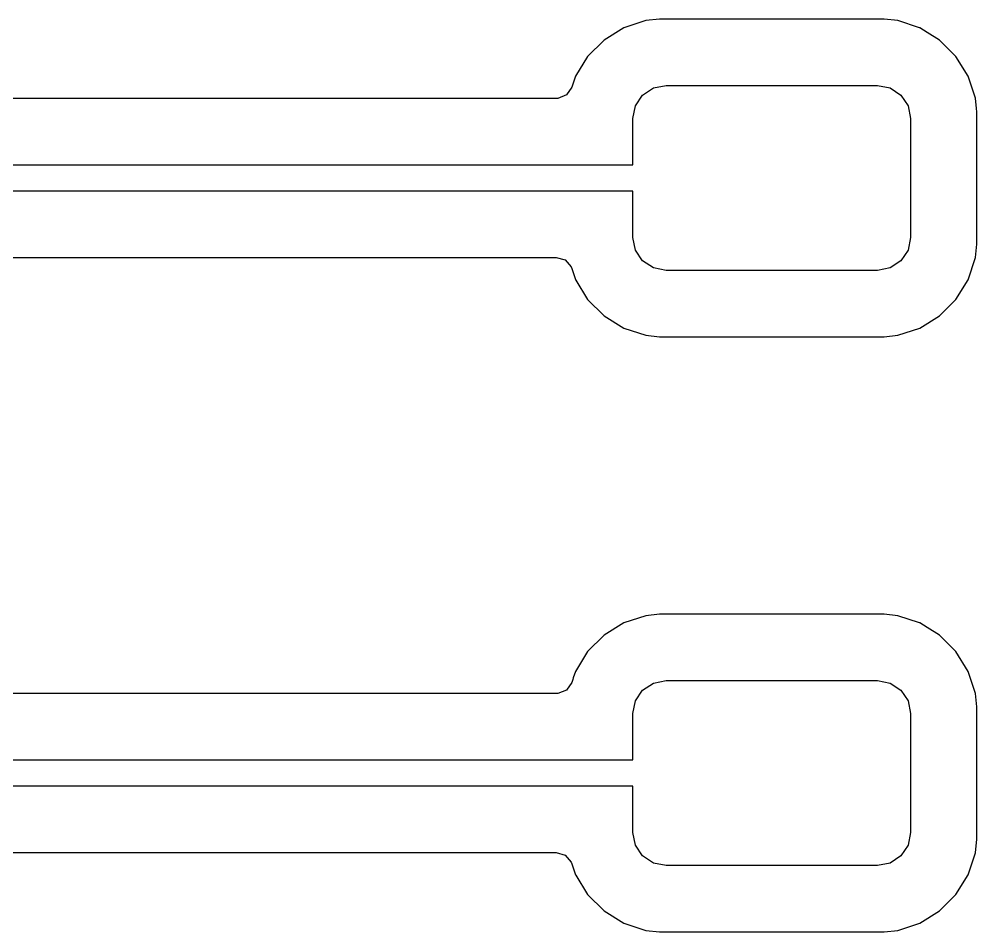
# Model space of a CAD drawing. Header units: inches. Extents: x 6.57 to 9.79, y -8.72 to -3.17.
# Drawn here: x 7.6335 to 7.9186, y -6.8863 to -6.6146 of the extents above; entities that cross this region are included whole.
import ezdxf

# ---------------------------------------------------------------- set-up
doc = ezdxf.new("R2010")
doc.units = ezdxf.units.IN
doc.header["$MEASUREMENT"] = 0
doc.layers.add('F.Cu', color=13, linetype='CONTINUOUS', true_color=0xc83434)

msp = doc.modelspace()

# ---------------------------------------------------------------- linework, layer by layer
at = {"layer": 'F.Cu', "linetype": 'CONTINUOUS'}
for p, q in [((7.8241, -6.61457), (7.82005, -6.61498)), ((7.89103, -6.61457), (7.8241, -6.61457)), ((7.8241, -6.61457), (7.8241, -6.61457)), ((7.89508, -6.61498), (7.89103, -6.61457)), ((7.8135, -6.61715), (7.80762, -6.62078)), ((7.82005, -6.61498), (7.8135, -6.61715)), ((7.8135, -6.61715), (7.8135, -6.61715)), ((7.82005, -6.61498), (7.82005, -6.61498)), ((7.90158, -6.61713), (7.89508, -6.61498)), ((7.89508, -6.61498), (7.89508, -6.61498)), ((7.90163, -6.61715), (7.90158, -6.61713)), ((7.90386, -6.61853), (7.90163, -6.61715)), ((7.90163, -6.61715), (7.90163, -6.61715)), ((7.90751, -6.62078), (7.90386, -6.61853)), ((7.80762, -6.62078), (7.80273, -6.62566)), ((7.9124, -6.62566), (7.90751, -6.62078)), ((7.80273, -6.62566), (7.79911, -6.63154)), ((7.91602, -6.63154), (7.9124, -6.62566)), ((7.79911, -6.63154), (7.79801, -6.63484)), ((7.79911, -6.63154), (7.79911, -6.63154)), ((7.9177, -6.63661), (7.91602, -6.63154)), ((7.8223, -6.63502), (7.82607, -6.63427)), ((7.82607, -6.63427), (7.88906, -6.63427)), ((7.88906, -6.63427), (7.89283, -6.63502)), ((7.79645, -6.6371), (7.79391, -6.63816)), ((7.79801, -6.63484), (7.79645, -6.6371)), ((7.81698, -6.64035), (7.81911, -6.63715)), ((7.81911, -6.63715), (7.8223, -6.63502)), ((7.89283, -6.63502), (7.89602, -6.63715)), ((7.89602, -6.63715), (7.89816, -6.64035)), ((7.9182, -6.6381), (7.9177, -6.63661)), ((7.79338, -6.63819), (7.56816, -6.63819)), ((7.79391, -6.63816), (7.79338, -6.63819)), ((7.91851, -6.64114), (7.9182, -6.6381)), ((7.9182, -6.6381), (7.9182, -6.6381)), ((7.81623, -6.64411), (7.81698, -6.64035)), ((7.89816, -6.64035), (7.8989, -6.64411)), ((7.91861, -6.64214), (7.91851, -6.64114)), ((7.91861, -6.68152), (7.91861, -6.64214)), ((7.81623, -6.65789), (7.81623, -6.64411)), ((7.8989, -6.64411), (7.8989, -6.67955)), ((7.54064, -6.65789), (7.81623, -6.65789)), ((7.81623, -6.66577), (7.54064, -6.66577)), ((7.81623, -6.67955), (7.81623, -6.66577)), ((7.81698, -6.68331), (7.81623, -6.67955)), ((7.8989, -6.67955), (7.89816, -6.68331)), ((7.9182, -6.68556), (7.91861, -6.68152)), ((7.56348, -6.68547), (7.79338, -6.68547)), ((7.79338, -6.68547), (7.79602, -6.68625)), ((7.81911, -6.68651), (7.81698, -6.68331)), ((7.89816, -6.68331), (7.89602, -6.68651)), ((7.91602, -6.69212), (7.9182, -6.68556)), ((7.79602, -6.68625), (7.79782, -6.68833)), ((7.79782, -6.68833), (7.79801, -6.68882)), ((7.8223, -6.68864), (7.81911, -6.68651)), ((7.82607, -6.68939), (7.8223, -6.68864)), ((7.89283, -6.68864), (7.88906, -6.68939)), ((7.89602, -6.68651), (7.89283, -6.68864)), ((7.79801, -6.68882), (7.79908, -6.69203)), ((7.88906, -6.68939), (7.82607, -6.68939)), ((7.79908, -6.69203), (7.79911, -6.69212)), ((7.79911, -6.69212), (7.79911, -6.69212)), ((7.79911, -6.69212), (7.79919, -6.69225)), ((7.79919, -6.69225), (7.80273, -6.698)), ((7.9124, -6.698), (7.91602, -6.69212)), ((7.80273, -6.698), (7.80762, -6.70288)), ((7.90751, -6.70288), (7.9124, -6.698)), ((7.80762, -6.70288), (7.8135, -6.70651)), ((7.90163, -6.70651), (7.90751, -6.70288)), ((7.8135, -6.70651), (7.82005, -6.70868)), ((7.82005, -6.70868), (7.8241, -6.70909)), ((7.89103, -6.70909), (7.89508, -6.70868)), ((7.89508, -6.70868), (7.90163, -6.70651)), ((7.8241, -6.70909), (7.89103, -6.70909)), ((7.82005, -6.79215), (7.8135, -6.79432)), ((7.8241, -6.79173), (7.82005, -6.79215)), ((7.82005, -6.79215), (7.82005, -6.79215)), ((7.89103, -6.79173), (7.8241, -6.79173)), ((7.8241, -6.79173), (7.8241, -6.79173)), ((7.89508, -6.79215), (7.89103, -6.79173)), ((7.90158, -6.7943), (7.89508, -6.79215)), ((7.89508, -6.79215), (7.89508, -6.79215)), ((7.8135, -6.79432), (7.80762, -6.79794)), ((7.8135, -6.79432), (7.8135, -6.79432)), ((7.90163, -6.79432), (7.90158, -6.7943)), ((7.90386, -6.79569), (7.90163, -6.79432)), ((7.90163, -6.79432), (7.90163, -6.79432)), ((7.90751, -6.79794), (7.90386, -6.79569)), ((7.80762, -6.79794), (7.80273, -6.80283)), ((7.9124, -6.80283), (7.90751, -6.79794)), ((7.80273, -6.80283), (7.79911, -6.80871)), ((7.91602, -6.80871), (7.9124, -6.80283)), ((7.79831, -6.81111), (7.79801, -6.81201)), ((7.79846, -6.81067), (7.79831, -6.81111)), ((7.79911, -6.80871), (7.79846, -6.81067)), ((7.79911, -6.80871), (7.79911, -6.80871)), ((7.9182, -6.81526), (7.91602, -6.80871)), ((7.79801, -6.81201), (7.79645, -6.81427)), ((7.81911, -6.81432), (7.8223, -6.81219)), ((7.8223, -6.81219), (7.82607, -6.81144)), ((7.82607, -6.81144), (7.88906, -6.81144)), ((7.88906, -6.81144), (7.89283, -6.81219)), ((7.89283, -6.81219), (7.89602, -6.81432)), ((7.79338, -6.81535), (7.56348, -6.81535)), ((7.79391, -6.81533), (7.79338, -6.81535)), ((7.79645, -6.81427), (7.79391, -6.81533)), ((7.81698, -6.81751), (7.81911, -6.81432)), ((7.89602, -6.81432), (7.89816, -6.81751)), ((7.91861, -6.81931), (7.9182, -6.81526)), ((7.81623, -6.82128), (7.81698, -6.81751)), ((7.89816, -6.81751), (7.8989, -6.82128)), ((7.91861, -6.85868), (7.91861, -6.81931)), ((7.81623, -6.83506), (7.81623, -6.82128)), ((7.8989, -6.82128), (7.8989, -6.85671)), ((7.54064, -6.83506), (7.81623, -6.83506)), ((7.81623, -6.84293), (7.54064, -6.84293)), ((7.81623, -6.85671), (7.81623, -6.84293)), ((7.81698, -6.86048), (7.81623, -6.85671)), ((7.8989, -6.85671), (7.89816, -6.86048)), ((7.9182, -6.86273), (7.91861, -6.85868)), ((7.56348, -6.86264), (7.79338, -6.86264)), ((7.79338, -6.86264), (7.79602, -6.86341)), ((7.81911, -6.86367), (7.81698, -6.86048)), ((7.89816, -6.86048), (7.89602, -6.86367)), ((7.79602, -6.86341), (7.79782, -6.86549)), ((7.79782, -6.86549), (7.79801, -6.86598)), ((7.8223, -6.86581), (7.81911, -6.86367)), ((7.89602, -6.86367), (7.89283, -6.86581)), ((7.91602, -6.86928), (7.9182, -6.86273)), ((7.79801, -6.86598), (7.79831, -6.86689)), ((7.79831, -6.86689), (7.79911, -6.86928)), ((7.82607, -6.86655), (7.8223, -6.86581)), ((7.88906, -6.86655), (7.82607, -6.86655)), ((7.89283, -6.86581), (7.88906, -6.86655)), ((7.79911, -6.86928), (7.79911, -6.86928)), ((7.79911, -6.86928), (7.79919, -6.86942)), ((7.79919, -6.86942), (7.80273, -6.87516)), ((7.9124, -6.87516), (7.91602, -6.86928)), ((7.80273, -6.87516), (7.80762, -6.88005)), ((7.90751, -6.88005), (7.9124, -6.87516)), ((7.80762, -6.88005), (7.8135, -6.88367)), ((7.90163, -6.88367), (7.90751, -6.88005)), ((7.8135, -6.88367), (7.82005, -6.88585)), ((7.89508, -6.88585), (7.90163, -6.88367)), ((7.82005, -6.88585), (7.8241, -6.88626)), ((7.8241, -6.88626), (7.89103, -6.88626)), ((7.89103, -6.88626), (7.89508, -6.88585))]:
    msp.add_line(p, q, dxfattribs=at)

doc.saveas('drawing.dxf')
